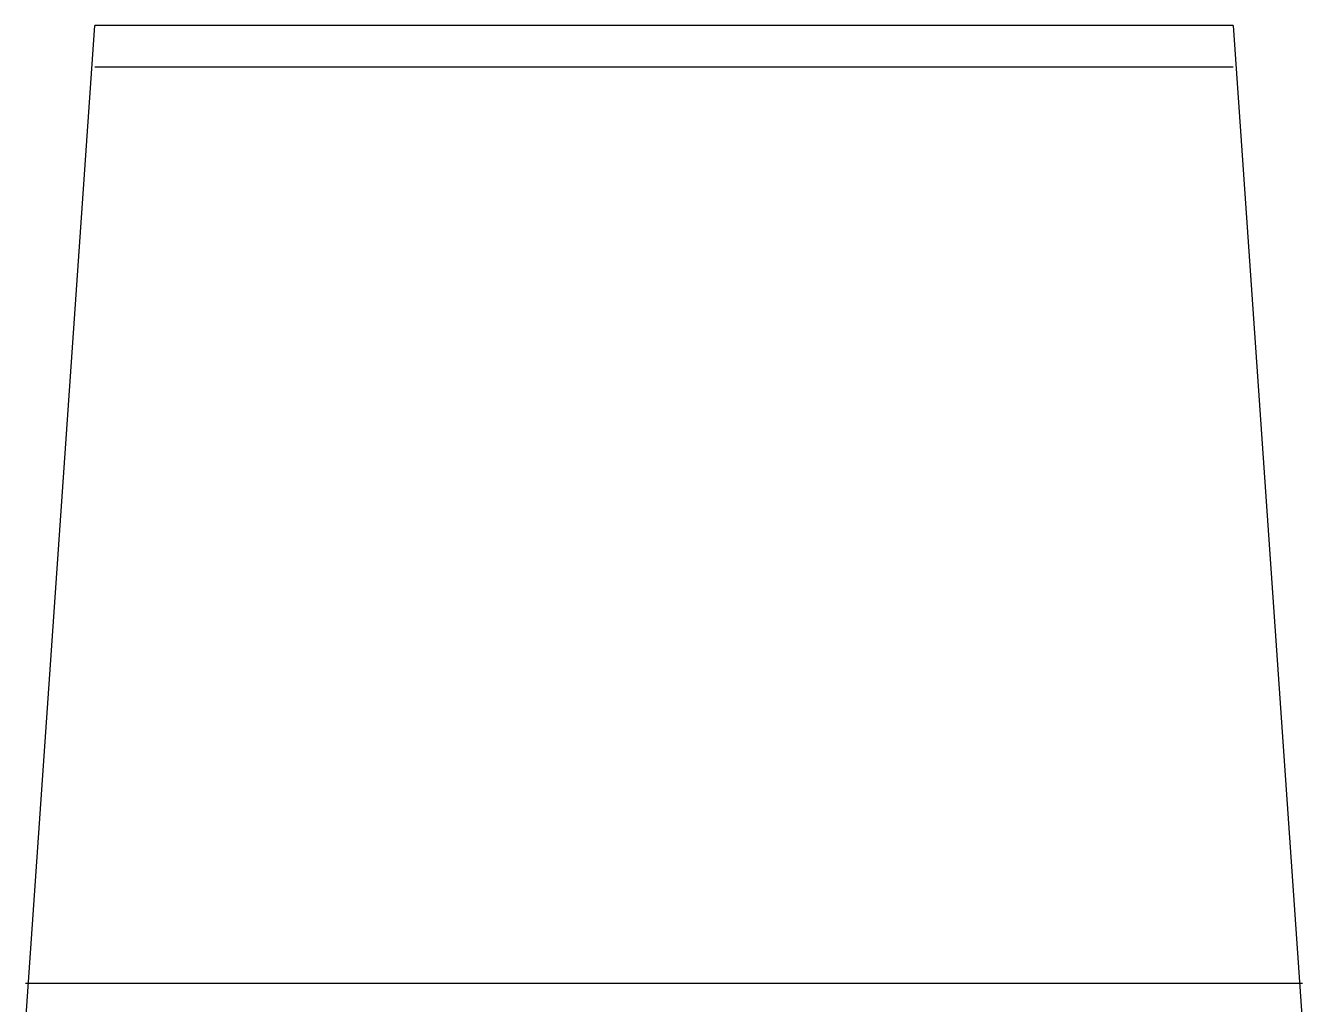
# Model space of a CAD drawing. Header units: inches. Extents: x 11.2 to 54.2, y 16.2 to 41.
# Drawn here: x 19.4453 to 19.9053, y 17.7725 to 18.125 of the extents above; entities that cross this region are included whole.
import ezdxf

# ---------------------------------------------------------------- set-up
doc = ezdxf.new("R2010")
doc.units = ezdxf.units.IN
doc.header["$MEASUREMENT"] = 0
doc.layers.add('1', color=1, linetype='Continuous')

msp = doc.modelspace()

# ---------------------------------------------------------------- linework, layer by layer
at = {"layer": '1'}
for p, q in [((19.44526, 17.76502), (19.47026, 18.12502)), ((19.88026, 18.12502), (19.47026, 18.12502)), ((19.88026, 18.12502), (19.90526, 17.76502)), ((19.88026, 18.11002), (19.47026, 18.11002)), ((19.90526, 17.78002), (19.44526, 17.78002))]:
    msp.add_line(p, q, dxfattribs=at)

doc.saveas('drawing.dxf')
